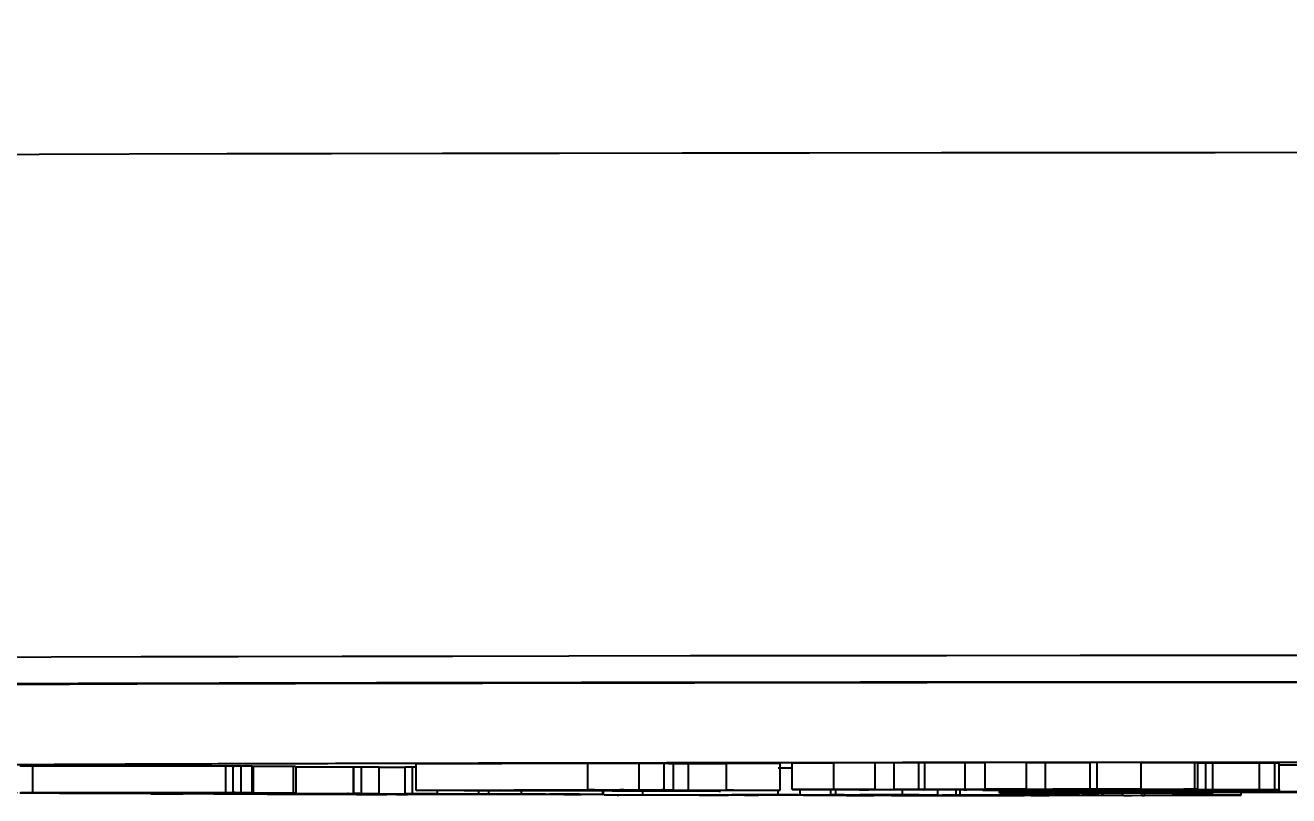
# Model space of a CAD drawing. Header units: millimetres. Extents: x 2371 to 4515, y 843 to 2359.
# Drawn here: x 3161.22 to 3208.97, y 1005.8 to 1034.91 of the extents above; entities that cross this region are included whole.
import ezdxf

# ---------------------------------------------------------------- set-up
doc = ezdxf.new("R2010")
doc.units = ezdxf.units.MM
doc.layers.add('AM_5', color=3, linetype='Continuous', lineweight=25)
doc.styles.add('SLDTEXTSTYLE1', font='txt.shx', dxfattribs={"width": 0.7, "bigfont": 'gbcbig.shx'})
doc.dimstyles.new('SLDDIMSTYLE12$0', dxfattribs={"dimtxt": 12, "dimasz": 10, "dimexe": 0, "dimexo": 0.0625, "dimgap": 0.875, "dimtad": 1, "dimdec": 1, "dimlfac": 1.8, "dimrnd": 1e-09, "dimzin": 12, "dimdsep": 46, "dimtxsty": 'SLDTEXTSTYLE1', "dimcen": 0.09, "dimdle": 8.16, "dimclrd": 3, "dimclre": 3, "dimadec": 0, "dimazin": 3, "dimtfac": 1, "dimtdec": 1, "dimtofl": 0, "dimtmove": 0, "dimatfit": 3, "dimfxl": 0, "dimfrac": 2, "dimtolj": 1, "dimlwd": 5, "dimlwe": 5, "dimarcsym": 0})

# ---------------------------------------------------------------- blocks, each defined once
blk = doc.blocks.new('*D59')
at = {"layer": 'AM_5', "color": 3, "lineweight": 5, "transparency": 16777216}
blk.add_line((3181.625, 1247.536), (3031.286, 1247.536), dxfattribs=at)
at = {"layer": 'AM_5', "color": 3, "linetype": 'Continuous', "lineweight": 5, "transparency": 16777216}
for p, q in [((3031.286, 1237.536), (3031.286, 1015.911)), ((3160.918, 1005.911), (3031.286, 1005.911))]:
    blk.add_line(p, q, dxfattribs=at)
at = {"layer": 'AM_5', "color": 3, "transparency": 16777216}
for points in [[(3029.619, 1237.536), (3032.953, 1237.536), (3031.286, 1247.536)], [(3029.619, 1015.911), (3032.953, 1015.911), (3031.286, 1005.911)]]:
    blk.add_solid(points, dxfattribs=at)
at = {"layer": 'Defpoints', "color": 0, "transparency": 16777216}
for p in [(3181.688, 1247.536), (3031.286, 1005.911), (3160.981, 1005.911)]:
    blk.add_point(p, dxfattribs=at)
at = {"layer": 'AM_5', "color": 0, "transparency": 16777216, "insert": (3024.411, 1079.824), "char_height": 12, "attachment_point": 5, "rotation": 90, "style": 'SLDTEXTSTYLE1'}
blk.add_mtext('\\A1;245', dxfattribs=at)

msp = doc.modelspace()

# ---------------------------------------------------------------- linework, layer by layer
at = {"color": 7, "linetype": 'Continuous', "lineweight": 25}
for p, q in [((3168.803, 1006.912), (3161.502, 1006.91)), ((3161.502, 1005.91), (3161.502, 1006.91)), ((3168.803, 1005.912), (3168.803, 1006.912)), ((3169.38, 1006.914), (3169.074, 1006.914)), ((3169.074, 1005.914), (3169.074, 1006.914)), ((3169.791, 1006.909), (3169.38, 1006.914)), ((3169.38, 1005.914), (3169.38, 1006.914)), ((3169.847, 1006.907), (3169.791, 1006.909)), ((3169.791, 1005.909), (3169.791, 1006.909)), ((3169.849, 1005.907), (3169.849, 1006.907)), ((3171.351, 1005.896), (3171.351, 1006.896)), ((3171.454, 1005.895), (3171.454, 1006.895)), ((3173.618, 1006.877), (3171.454, 1006.874)), ((3173.618, 1005.877), (3173.618, 1006.877)), ((3173.911, 1006.879), (3173.634, 1006.879)), ((3173.634, 1005.879), (3173.634, 1006.879)), ((3174.597, 1006.876), (3173.911, 1006.879)), ((3173.911, 1006.879), (3173.911, 1005.879)), ((3174.597, 1005.876), (3174.597, 1006.876)), ((3175.573, 1006.868), (3174.597, 1006.867)), ((3175.851, 1006.871), (3175.573, 1006.871)), ((3175.573, 1005.871), (3175.573, 1006.871)), ((3175.996, 1006.87), (3175.851, 1006.871)), ((3175.851, 1005.871), (3175.851, 1006.871)), ((3182.486, 1007.015), (3175.996, 1006.995)), ((3175.996, 1005.995), (3175.996, 1006.995)), ((3184.418, 1007.019), (3182.486, 1007.019)), ((3182.486, 1006.019), (3182.486, 1007.019)), ((3184.418, 1006.019), (3184.418, 1007.019)), ((3185.371, 1007.015), (3184.418, 1007.014)), ((3185.371, 1006.015), (3185.371, 1007.015)), ((3186.29, 1007.004), (3185.717, 1007.005)), ((3185.717, 1006.005), (3185.717, 1007.005)), ((3187.718, 1007.008), (3186.29, 1007.004)), ((3186.29, 1006.004), (3186.29, 1007.004)), ((3189.745, 1007.013), (3187.718, 1007.012)), ((3187.718, 1006.012), (3187.718, 1007.012)), ((3189.745, 1006.013), (3189.745, 1007.013)), ((3191.779, 1007.031), (3190.199, 1007.029)), ((3190.199, 1006.029), (3190.199, 1007.029)), ((3193.341, 1007.039), (3191.779, 1007.038)), ((3191.779, 1006.038), (3191.779, 1007.038)), ((3193.341, 1006.039), (3193.341, 1007.039)), ((3194.055, 1007.034), (3193.341, 1007.037)), ((3194.99, 1007.036), (3194.055, 1007.034)), ((3194.055, 1006.034), (3194.055, 1007.034)), ((3195.221, 1007.038), (3194.99, 1007.036)), ((3194.99, 1006.036), (3194.99, 1007.036)), ((3196.744, 1007.037), (3195.221, 1007.038)), ((3195.221, 1006.038), (3195.221, 1007.038)), ((3197.504, 1007.039), (3196.744, 1007.038)), ((3196.744, 1006.038), (3196.744, 1007.038)), ((3199.068, 1007.046), (3197.504, 1007.046)), ((3197.504, 1006.046), (3197.504, 1007.046)), ((3199.068, 1006.046), (3199.068, 1007.046)), ((3199.782, 1007.042), (3199.068, 1007.045)), ((3201.475, 1007.044), (3199.782, 1007.042)), ((3199.782, 1006.042), (3199.782, 1007.042)), ((3201.729, 1007.047), (3201.475, 1007.044)), ((3201.475, 1006.044), (3201.475, 1007.044)), ((3203.394, 1007.046), (3201.729, 1007.047)), ((3201.729, 1006.047), (3201.729, 1007.047)), ((3203.394, 1006.046), (3203.394, 1007.046)), ((3205.533, 1007.04), (3205.42, 1007.04)), ((3205.42, 1006.04), (3205.42, 1007.04)), ((3205.533, 1006.04), (3205.533, 1007.04)), ((3205.839, 1007.031), (3205.533, 1007.03)), ((3206.109, 1007.033), (3205.839, 1007.031)), ((3205.839, 1006.031), (3205.839, 1007.031)), ((3207.873, 1007.032), (3206.109, 1007.033)), ((3206.109, 1006.033), (3206.109, 1007.033)), ((3207.873, 1006.032), (3207.873, 1007.032)), ((3208.443, 1006.023), (3208.443, 1007.023)), ((3208.608, 1006.022), (3208.608, 1007.022)), ((3161.323, 1005.907), (3161.34, 1005.906)), ((3161.502, 1005.91), (3168.803, 1005.912)), ((3168.949, 1005.911), (3161.648, 1005.908)), ((3162.496, 1005.908), (3162.496, 1005.892)), ((3165.948, 1005.902), (3165.948, 1005.909)), ((3166.905, 1005.867), (3165.959, 1005.871)), ((3165.959, 1005.871), (3166.236, 1005.871)), ((3166.236, 1005.871), (3166.425, 1005.87)), ((3167.182, 1005.867), (3166.905, 1005.867)), ((3166.993, 1005.868), (3167.182, 1005.867)), ((3167.007, 1005.87), (3173.618, 1005.877)), ((3173.391, 1005.876), (3167.149, 1005.869)), ((3167.182, 1005.867), (3167.182, 1005.869)), ((3168.348, 1005.861), (3173.439, 1005.876)), ((3168.348, 1005.861), (3168.348, 1005.87)), ((3168.49, 1005.86), (3168.348, 1005.861)), ((3175.749, 1005.868), (3168.49, 1005.86)), ((3169.13, 1005.914), (3169.074, 1005.914)), ((3169.074, 1005.914), (3169.38, 1005.914)), ((3169.38, 1005.914), (3169.791, 1005.909)), ((3169.791, 1005.909), (3169.773, 1005.907)), ((3174.597, 1005.876), (3170.149, 1005.863)), ((3170.149, 1005.863), (3170.197, 1005.863)), ((3170.197, 1005.863), (3175.606, 1005.869)), ((3170.197, 1005.863), (3170.197, 1005.863)), ((3170.348, 1005.862), (3170.348, 1005.854)), ((3170.692, 1005.852), (3170.386, 1005.854)), ((3172.961, 1005.865), (3172.961, 1005.863)), ((3173.439, 1005.876), (3173.391, 1005.876)), ((3173.776, 1005.878), (3173.634, 1005.879)), ((3173.634, 1005.879), (3173.911, 1005.879)), ((3175.422, 1005.839), (3173.736, 1005.843)), ((3173.736, 1005.843), (3173.979, 1005.843)), ((3173.911, 1005.879), (3174.597, 1005.876)), ((3173.979, 1005.843), (3174.272, 1005.843)), ((3174.886, 1005.842), (3180.55, 1005.852)), ((3175.373, 1005.84), (3175.664, 1005.839)), ((3181.029, 1005.851), (3175.406, 1005.841)), ((3175.664, 1005.839), (3175.422, 1005.839)), ((3175.762, 1005.87), (3175.573, 1005.871)), ((3175.573, 1005.871), (3175.851, 1005.871)), ((3175.599, 1005.854), (3175.599, 1005.868)), ((3175.606, 1005.869), (3175.606, 1005.87)), ((3175.664, 1005.839), (3175.664, 1005.842)), ((3175.851, 1005.871), (3176.797, 1005.867)), ((3175.996, 1005.995), (3182.738, 1006.016)), ((3176.864, 1005.995), (3175.996, 1005.995)), ((3176.519, 1005.867), (3176.33, 1005.867)), ((3176.797, 1005.867), (3176.519, 1005.867)), ((3176.797, 1005.867), (3176.797, 1005.995)), ((3179.137, 1006.003), (3177.637, 1005.998)), ((3177.801, 1005.994), (3177.801, 1005.999)), ((3177.801, 1005.994), (3177.804, 1005.995)), ((3177.804, 1005.995), (3177.804, 1005.999)), ((3178.145, 1005.855), (3179.974, 1005.857)), ((3178.3, 1005.854), (3178.145, 1005.855)), ((3178.361, 1005.863), (3178.361, 1005.994)), ((3178.741, 1005.86), (3178.741, 1005.994)), ((3183.768, 1005.996), (3179.137, 1006.003)), ((3181.107, 1006.009), (3179.689, 1006.005)), ((3179.689, 1006.005), (3184.32, 1005.998)), ((3179.974, 1005.857), (3179.974, 1005.994)), ((3179.974, 1005.857), (3183.052, 1005.848)), ((3180.688, 1005.989), (3181.834, 1005.99)), ((3185.738, 1006.002), (3181.107, 1006.009)), ((3181.222, 1005.996), (3181.222, 1006)), ((3181.775, 1005.845), (3181.572, 1005.846)), ((3184.418, 1006.019), (3181.659, 1006.011)), ((3181.659, 1006.011), (3185.317, 1006.005)), ((3183.052, 1005.848), (3181.775, 1005.845)), ((3181.783, 1005.995), (3181.783, 1005.999)), ((3181.834, 1005.99), (3181.834, 1005.999)), ((3181.834, 1005.99), (3183.768, 1005.996)), ((3189.745, 1006.013), (3182.175, 1005.99)), ((3182.738, 1006.016), (3182.486, 1006.019)), ((3182.486, 1006.019), (3184.418, 1006.019)), ((3183.052, 1005.848), (3183.052, 1005.992)), ((3183.066, 1005.992), (3183.066, 1005.824)), ((3183.686, 1006.014), (3183.686, 1006.017)), ((3183.686, 1006.014), (3185.371, 1006.015)), ((3184.32, 1006.004), (3184.32, 1005.998)), ((3184.32, 1005.998), (3185.738, 1006.002)), ((3184.547, 1005.997), (3184.547, 1005.832)), ((3185.717, 1006.005), (3186.29, 1006.004)), ((3186.29, 1006.004), (3187.985, 1006.009)), ((3188.751, 1005.813), (3186.694, 1005.816)), ((3186.694, 1005.816), (3186.875, 1005.816)), ((3186.875, 1005.816), (3187.174, 1005.816)), ((3187.497, 1005.975), (3187.266, 1005.975)), ((3187.497, 1005.975), (3187.497, 1006.006)), ((3187.718, 1006.012), (3189.745, 1006.013)), ((3187.985, 1006.009), (3187.718, 1006.012)), ((3187.8, 1005.816), (3192.074, 1005.829)), ((3190.458, 1005.821), (3188.486, 1005.815)), ((3188.632, 1005.814), (3188.632, 1005.815)), ((3188.632, 1005.814), (3188.933, 1005.813)), ((3188.933, 1005.813), (3188.751, 1005.813)), ((3188.933, 1005.813), (3188.933, 1005.816)), ((3189.671, 1005.835), (3189.671, 1006.013)), ((3190.199, 1006.029), (3193.294, 1006.033)), ((3191.06, 1006.029), (3190.199, 1006.029)), ((3191.785, 1005.819), (3190.458, 1005.821)), ((3190.507, 1005.831), (3190.507, 1006.029)), ((3192.76, 1005.828), (3190.637, 1005.821)), ((3190.637, 1005.821), (3191.708, 1005.82)), ((3191.67, 1005.831), (3191.67, 1006.03)), ((3191.926, 1005.83), (3191.67, 1005.831)), ((3191.67, 1005.831), (3191.849, 1005.831)), ((3191.708, 1005.82), (3191.708, 1005.825)), ((3191.779, 1006.038), (3193.341, 1006.039)), ((3191.849, 1005.831), (3191.849, 1006.03)), ((3191.849, 1005.831), (3194.378, 1005.827)), ((3192.257, 1005.808), (3192.257, 1005.826)), ((3196.925, 1005.802), (3192.257, 1005.808)), ((3192.257, 1005.808), (3192.406, 1005.808)), ((3193.05, 1006.032), (3192.349, 1006.031)), ((3192.406, 1005.808), (3192.406, 1005.827)), ((3192.406, 1005.808), (3192.681, 1005.808)), ((3192.75, 1006.02), (3192.75, 1006.032)), ((3192.75, 1006.02), (3193.091, 1006.024)), ((3192.958, 1006.019), (3192.75, 1006.02)), ((3193.341, 1006.039), (3193.194, 1006.037)), ((3193.194, 1006.037), (3194.055, 1006.034)), ((3193.292, 1005.808), (3196.844, 1005.822)), ((3193.983, 1005.827), (3193.384, 1005.828)), ((3193.919, 1006.014), (3205.839, 1006.031)), ((3194.776, 1006.014), (3193.919, 1006.014)), ((3195.887, 1005.815), (3194.024, 1005.807)), ((3194.042, 1006.031), (3194.032, 1006.03)), ((3194.055, 1006.034), (3194.99, 1006.036)), ((3194.236, 1005.806), (3194.236, 1005.808)), ((3194.236, 1005.806), (3195.426, 1005.805)), ((3196.79, 1006.037), (3194.278, 1006.034)), ((3194.278, 1006.034), (3194.689, 1006.032)), ((3194.378, 1005.827), (3194.378, 1006.014)), ((3194.532, 1005.821), (3194.976, 1005.823)), ((3194.689, 1006.032), (3194.689, 1006.034)), ((3194.99, 1006.036), (3195.221, 1006.038)), ((3195.185, 1006.021), (3202.957, 1006.032)), ((3196.048, 1006.021), (3195.185, 1006.021)), ((3195.221, 1006.038), (3196.79, 1006.037)), ((3195.426, 1005.805), (3195.426, 1005.813)), ((3195.71, 1005.823), (3195.71, 1006.016)), ((3197.212, 1005.813), (3195.887, 1005.815)), ((3197.576, 1005.821), (3196.037, 1005.815)), ((3196.037, 1005.815), (3197.362, 1005.814)), ((3200.743, 1006.023), (3196.068, 1006.016)), ((3196.806, 1006.025), (3196.115, 1006.024)), ((3196.401, 1005.824), (3196.401, 1006.017)), ((3196.63, 1005.824), (3196.401, 1005.824)), ((3196.401, 1005.824), (3196.551, 1005.824)), ((3196.551, 1005.824), (3196.551, 1006.017)), ((3196.551, 1005.824), (3201.036, 1005.819)), ((3196.744, 1006.038), (3199.022, 1006.041)), ((3197.604, 1006.038), (3196.744, 1006.038)), ((3196.79, 1006.037), (3196.79, 1006.038)), ((3196.844, 1005.822), (3196.908, 1005.823)), ((3198.395, 1005.806), (3196.925, 1005.802)), ((3204.876, 1006.033), (3197.34, 1006.023)), ((3197.362, 1005.814), (3197.362, 1005.821)), ((3197.409, 1006.007), (3197.409, 1006.018)), ((3197.617, 1006.006), (3197.409, 1006.007)), ((3197.686, 1005.809), (3197.412, 1005.81)), ((3197.412, 1005.81), (3197.513, 1005.81)), ((3197.478, 1006.032), (3197.478, 1006.038)), ((3197.504, 1006.046), (3199.068, 1006.046)), ((3199.152, 1005.815), (3197.686, 1005.809)), ((3197.879, 1005.801), (3197.879, 1005.804)), ((3197.879, 1005.801), (3197.996, 1005.802)), ((3199.805, 1005.8), (3197.879, 1005.801)), ((3197.996, 1005.802), (3197.996, 1005.805)), ((3197.996, 1005.802), (3198.381, 1005.802)), ((3198.045, 1006.019), (3198.045, 1005.956)), ((3198.045, 1005.953), (3198.045, 1005.956)), ((3198.045, 1005.956), (3207.934, 1005.956)), ((3199.085, 1005.953), (3198.045, 1005.953)), ((3198.045, 1005.894), (3198.045, 1005.953)), ((3198.045, 1005.892), (3198.045, 1005.894)), ((3198.045, 1005.894), (3199.085, 1005.894)), ((3206.123, 1005.892), (3198.045, 1005.892)), ((3199.466, 1005.82), (3198.185, 1005.822)), ((3198.216, 1005.806), (3198.216, 1005.811)), ((3198.216, 1005.806), (3198.395, 1005.806)), ((3198.381, 1005.802), (3198.381, 1005.805)), ((3198.395, 1005.806), (3198.395, 1005.812)), ((3198.462, 1006.028), (3198.462, 1006.043)), ((3198.688, 1006.028), (3198.462, 1006.028)), ((3198.724, 1006.019), (3198.724, 1006.02)), ((3198.724, 1006.019), (3200.376, 1006.018)), ((3198.728, 1005.815), (3198.728, 1005.821)), ((3198.728, 1005.815), (3198.878, 1005.815)), ((3198.878, 1005.815), (3198.878, 1005.821)), ((3198.878, 1005.815), (3199.152, 1005.815)), ((3199.068, 1006.046), (3198.886, 1006.045)), ((3198.886, 1006.045), (3199.782, 1006.042)), ((3198.99, 1006.036), (3198.894, 1006.04)), ((3198.971, 1005.802), (3201.752, 1005.817)), ((3198.971, 1005.802), (3198.971, 1005.814)), ((3199.085, 1005.894), (3199.085, 1005.953)), ((3199.152, 1005.815), (3199.152, 1005.821)), ((3201.885, 1005.816), (3199.26, 1005.802)), ((3199.537, 1005.801), (3199.537, 1005.803)), ((3199.537, 1005.801), (3199.922, 1005.8)), ((3199.782, 1006.042), (3201.475, 1006.044)), ((3199.922, 1005.8), (3199.805, 1005.8)), ((3200.376, 1006.018), (3199.867, 1006.017)), ((3199.922, 1005.8), (3199.922, 1005.805)), ((3203.394, 1006.046), (3200.062, 1006.042)), ((3200.376, 1006.018), (3200.376, 1006.022)), ((3200.693, 1005.815), (3200.414, 1005.815)), ((3200.504, 1006.013), (3200.504, 1006.022)), ((3200.653, 1006.013), (3200.504, 1006.013)), ((3200.646, 1005.897), (3200.646, 1005.95)), ((3201.036, 1005.819), (3200.693, 1005.815)), ((3202.685, 1006.016), (3200.743, 1006.023)), ((3201.036, 1005.819), (3201.036, 1005.892)), ((3201.186, 1005.818), (3201.186, 1005.892)), ((3201.186, 1005.818), (3201.304, 1005.819)), ((3201.475, 1005.818), (3201.186, 1005.818)), ((3201.304, 1005.892), (3201.304, 1005.819)), ((3201.304, 1005.819), (3202.7, 1005.818)), ((3201.475, 1006.044), (3201.729, 1006.047)), ((3207.873, 1006.032), (3201.562, 1006.024)), ((3201.562, 1006.024), (3203.543, 1006.017)), ((3201.729, 1006.047), (3203.394, 1006.046)), ((3201.752, 1005.817), (3201.797, 1005.817)), ((3202.454, 1006.034), (3201.804, 1006.032)), ((3201.982, 1005.816), (3201.885, 1005.816)), ((3202.743, 1005.797), (3201.982, 1005.816)), ((3202.7, 1005.818), (3202.7, 1005.892)), ((3202.7, 1005.818), (3203.425, 1005.801)), ((3203.032, 1005.797), (3202.743, 1005.797)), ((3202.957, 1006.032), (3203.211, 1006.034)), ((3206.087, 1005.813), (3203.032, 1005.797)), ((3203.211, 1006.034), (3204.876, 1006.033)), ((3203.412, 1006.024), (3203.412, 1006.026)), ((3203.502, 1006.024), (3203.412, 1006.024)), ((3203.425, 1005.801), (3203.425, 1005.892)), ((3203.425, 1005.801), (3203.521, 1005.801)), ((3203.521, 1005.801), (3203.521, 1005.892)), ((3203.521, 1005.801), (3205.798, 1005.813)), ((3203.523, 1005.926), (3203.523, 1005.95)), ((3207.33, 1005.926), (3203.523, 1005.926)), ((3207.484, 1005.923), (3203.523, 1005.923)), ((3203.523, 1005.923), (3203.523, 1005.897)), ((3203.543, 1006.017), (3203.543, 1006.027)), ((3203.888, 1006.015), (3203.888, 1006.027)), ((3205.083, 1005.953), (3206.984, 1005.953)), ((3205.083, 1005.894), (3205.083, 1005.923)), ((3205.083, 1005.894), (3206.123, 1005.894)), ((3205.135, 1005.815), (3205.135, 1005.892)), ((3205.52, 1005.814), (3205.135, 1005.815)), ((3205.135, 1005.815), (3205.253, 1005.815)), ((3205.253, 1005.815), (3205.253, 1005.892)), ((3205.253, 1005.815), (3207.179, 1005.814)), ((3205.42, 1006.04), (3205.533, 1006.04)), ((3205.798, 1005.813), (3205.843, 1005.814)), ((3205.839, 1006.031), (3206.109, 1006.033)), ((3206.109, 1006.033), (3207.873, 1006.032)), ((3206.123, 1005.894), (3206.123, 1005.923)), ((3206.123, 1005.894), (3206.123, 1005.892)), ((3207.062, 1005.813), (3206.676, 1005.813)), ((3207.179, 1005.814), (3207.062, 1005.813)), ((3207.179, 1005.814), (3207.179, 1005.923)), ((3213.052, 1005.892), (3207.484, 1005.923)), ((3207.934, 1005.956), (3207.934, 1006.022))]:
    msp.add_line(p, q, dxfattribs=at)
at = {"color": 7, "linetype": 'Continuous', "lineweight": 25, "flags": 128}
for points in [[(3211.525, 1030.097), (3206.199, 1030.094), (3200.965, 1030.091), (3195.846, 1030.087), (3190.866, 1030.082), (3186.049, 1030.077), (3181.416, 1030.071), (3176.989, 1030.064), (3172.789, 1030.056), (3168.835, 1030.048), (3165.146, 1030.04), (3161.738, 1030.031), (3158.628, 1030.021), (3155.83, 1030.011), (3153.356, 1030.001), (3151.219, 1029.99), (3149.428, 1029.979)], [(3211.525, 1011.097), (3206.266, 1011.094), (3201.095, 1011.091), (3196.036, 1011.087), (3191.113, 1011.082), (3186.346, 1011.077), (3181.758, 1011.071), (3177.369, 1011.064), (3173.2, 1011.057), (3169.269, 1011.049), (3165.594, 1011.041), (3162.191, 1011.032), (3159.077, 1011.023), (3156.264, 1011.013), (3153.767, 1011.003), (3151.595, 1010.992), (3149.76, 1010.981), (3148.269, 1010.97), (3147.128, 1010.959)], [(3209.576, 1010.077), (3204.705, 1010.074), (3199.94, 1010.071), (3195.303, 1010.067), (3190.819, 1010.062), (3186.509, 1010.056), (3182.395, 1010.05), (3178.497, 1010.043), (3174.835, 1010.036), (3171.428, 1010.028), (3168.291, 1010.019), (3165.441, 1010.01), (3162.892, 1010.001), (3160.657, 1009.991), (3158.746, 1009.981), (3157.169, 1009.971), (3155.935, 1009.961), (3155.049, 1009.95), (3154.516, 1009.939), (3154.337, 1009.928), (3154.337, 1009.928)]]:
    msp.add_lwpolyline(points, dxfattribs=at)
at = {"color": 7, "linetype": 'Continuous', "lineweight": 25}
for points, knots in [([(3211.704, 1010.095), (3209.208, 1010.093), (3204.171, 1010.091), (3196.794, 1010.086), (3189.551, 1010.079), (3182.573, 1010.07), (3175.969, 1010.06), (3169.876, 1010.048), (3164.383, 1010.035), (3159.572, 1010.021), (3155.509, 1010.006), (3152.24, 1009.99), (3149.701, 1009.975), (3148.638, 1009.964), (3148.112, 1009.959)], [0, 0, 0, 0, 0.079959, 0.161371, 0.244142, 0.328893, 0.414217, 0.5, 0.585778, 0.671102, 0.755858, 0.838624, 0.920039, 1, 1, 1, 1]), ([(3157.392, 1006.931), (3157.44, 1006.935), (3157.546, 1006.943), (3158.416, 1006.955), (3159.897, 1006.969), (3162.072, 1006.983), (3164.903, 1006.996), (3168.417, 1007.009), (3172.571, 1007.021), (3177.314, 1007.032), (3182.576, 1007.042), (3188.267, 1007.051), (3194.29, 1007.059), (3200.513, 1007.065), (3206.879, 1007.069), (3213.231, 1007.073), (3219.57, 1007.074), (3225.837, 1007.075), (3232.105, 1007.074), (3238.443, 1007.073), (3244.796, 1007.069), (3251.162, 1007.065), (3257.385, 1007.059), (3263.408, 1007.051), (3269.099, 1007.042), (3274.361, 1007.032), (3279.104, 1007.021), (3283.258, 1007.009), (3286.772, 1006.996), (3289.603, 1006.983), (3291.778, 1006.969), (3293.259, 1006.955), (3294.131, 1006.943), (3294.237, 1006.935), (3294.285, 1006.931)], [0, 0, 0, 0, 0.023828, 0.053273, 0.084485, 0.115699, 0.147957, 0.180726, 0.213842, 0.247136, 0.28043, 0.313546, 0.346314, 0.378573, 0.409785, 0.440999, 0.470442, 0.499888, 0.529332, 0.558778, 0.58999, 0.621203, 0.653462, 0.68623, 0.719347, 0.752641, 0.785934, 0.819051, 0.851819, 0.884078, 0.915289, 0.946503, 0.975948, 1, 1, 1, 1]), ([(3161.502, 1006.91), (3161.433, 1006.91), (3161.333, 1006.91), (3161.203, 1006.91), (3161.12, 1006.91), (3161.05, 1006.91), (3161.027, 1006.91), (3161.012, 1006.91)], [0, 0, 0, 0, 0.282258, 0.415886, 0.550305, 0.716557, 1, 1, 1, 1]), ([(3169.131, 1006.913), (3169.133, 1006.913), (3169.137, 1006.913), (3169.091, 1006.913), (3169, 1006.913), (3168.896, 1006.912), (3168.823, 1006.912), (3168.803, 1006.912)], [0, 0, 0, 0, 0.132695, 0.344902, 0.557282, 0.875523, 1, 1, 1, 1]), ([(3171.351, 1006.896), (3171.221, 1006.897), (3170.977, 1006.898), (3170.375, 1006.899), (3169.976, 1006.899), (3169.849, 1006.899)], [0, 0, 0, 0, 0.440415, 0.822801, 1, 1, 1, 1]), ([(3171.434, 1006.895), (3171.428, 1006.895), (3171.422, 1006.896), (3171.361, 1006.896), (3171.351, 1006.896)], [0, 0, 0, 0, 0.8307195, 1, 1, 1, 1]), ([(3185.717, 1007.005), (3185.682, 1007.006), (3185.621, 1007.007), (3185.495, 1007.009), (3185.41, 1007.01), (3185.371, 1007.01)], [0, 0, 0, 0, 0.408182, 0.725272, 1, 1, 1, 1]), ([(3190.199, 1006.834), (3190.184, 1006.834), (3190.088, 1006.834), (3189.862, 1006.835), (3189.671, 1006.835)], [0, 0, 0, 0, 0.156668, 1, 1, 1, 1]), ([(3205.42, 1007.04), (3204.751, 1007.04), (3204.073, 1007.039), (3203.403, 1007.04), (3203.394, 1007.04)], [0, 0, 0, 0, 0.986687, 1, 1, 1, 1]), ([(3208.443, 1007.023), (3208.332, 1007.024), (3208.173, 1007.024), (3207.942, 1007.024), (3207.873, 1007.024)], [0, 0, 0, 0, 0.700719, 1, 1, 1, 1]), ([(3208.606, 1007.022), (3208.594, 1007.022), (3208.567, 1007.023), (3208.487, 1007.023), (3208.443, 1007.023)], [0, 0, 0, 0, 0.457866, 1, 1, 1, 1]), ([(3209.904, 1006.955), (3209.797, 1006.955), (3209.377, 1006.956), (3208.936, 1006.956), (3208.608, 1006.956)], [0, 0, 0, 0, 0.254888, 1, 1, 1, 1]), ([(3161.012, 1005.91), (3161.031, 1005.91), (3161.057, 1005.91), (3161.151, 1005.91), (3161.247, 1005.91), (3161.367, 1005.91), (3161.455, 1005.91), (3161.502, 1005.91)], [0, 0, 0, 0, 0.35696, 0.506296, 0.628832, 0.807113, 1, 1, 1, 1]), ([(3166.223, 1005.9), (3165.556, 1005.9), (3164.493, 1005.9), (3163.1, 1005.9), (3162.166, 1005.902), (3161.454, 1005.903), (3161.155, 1005.905), (3161.053, 1005.906), (3161.034, 1005.906)], [0, 0, 0, 0, 0.298114, 0.474394, 0.620068, 0.765882, 0.956507, 1, 1, 1, 1]), ([(3161.648, 1005.908), (3161.597, 1005.908), (3161.51, 1005.908), (3161.408, 1005.908), (3161.345, 1005.907), (3161.336, 1005.907), (3161.332, 1005.907)], [0, 0, 0, 0, 0.290202, 0.50382, 0.763034, 1, 1, 1, 1]), ([(3161.34, 1005.906), (3161.434, 1005.906), (3161.614, 1005.904), (3162.291, 1005.903), (3163.306, 1005.902), (3164.574, 1005.902), (3165.509, 1005.902), (3165.948, 1005.902)], [0, 0, 0, 0, 0.1795953, 0.3437589, 0.4958271, 0.7636966, 1, 1, 1, 1]), ([(3162.526, 1005.892), (3162.518, 1005.892), (3162.477, 1005.893), (3162.77, 1005.894), (3163.454, 1005.896), (3164.672, 1005.898), (3165.67, 1005.899), (3166.161, 1005.899)], [0, 0, 0, 0, 0.036608, 0.183936, 0.408772, 0.708665, 1, 1, 1, 1]), ([(3167.824, 1005.887), (3167.169, 1005.887), (3166.055, 1005.886), (3164.555, 1005.887), (3163.567, 1005.888), (3162.892, 1005.889), (3162.69, 1005.89), (3162.586, 1005.891)], [0, 0, 0, 0, 0.333285, 0.566687, 0.735011, 0.863042, 1, 1, 1, 1]), ([(3162.887, 1005.891), (3162.856, 1005.891), (3162.796, 1005.892), (3162.988, 1005.893), (3163.447, 1005.894), (3164.592, 1005.896), (3165.695, 1005.897), (3166.445, 1005.897)], [0, 0, 0, 0, 0.098439, 0.192959, 0.327087, 0.54288, 1, 1, 1, 1]), ([(3167.541, 1005.889), (3166.895, 1005.889), (3165.904, 1005.889), (3164.617, 1005.888), (3163.836, 1005.889), (3163.303, 1005.889), (3163.008, 1005.89), (3162.918, 1005.891), (3162.887, 1005.891)], [0, 0, 0, 0, 0.386905, 0.593845, 0.741486, 0.842547, 0.944349, 1, 1, 1, 1]), ([(3165.948, 1005.902), (3166.607, 1005.903), (3167.562, 1005.903), (3168.648, 1005.904), (3169.231, 1005.906), (3169.396, 1005.907), (3169.478, 1005.907)], [0, 0, 0, 0, 0.452303, 0.653993, 0.826668, 1, 1, 1, 1]), ([(3166.161, 1005.899), (3166.818, 1005.9), (3167.937, 1005.9), (3169.417, 1005.9), (3170.388, 1005.899), (3171.043, 1005.898), (3171.245, 1005.897), (3171.351, 1005.896)], [0, 0, 0, 0, 0.335879, 0.572344, 0.731569, 0.859032, 1, 1, 1, 1]), ([(3169.764, 1005.906), (3169.648, 1005.905), (3169.415, 1005.904), (3168.582, 1005.902), (3167.471, 1005.901), (3166.62, 1005.901), (3166.223, 1005.9)], [0, 0, 0, 0, 0.221306, 0.442951, 0.740483, 1, 1, 1, 1]), ([(3166.425, 1005.87), (3166.467, 1005.87), (3166.526, 1005.87), (3166.652, 1005.87), (3166.766, 1005.869), (3166.889, 1005.869), (3166.967, 1005.87), (3167.007, 1005.87)], [0, 0, 0, 0, 0.3460999, 0.4934666, 0.642693, 0.8205684, 1, 1, 1, 1]), ([(3166.445, 1005.897), (3167.093, 1005.898), (3168.088, 1005.898), (3169.378, 1005.898), (3170.142, 1005.898), (3170.65, 1005.897), (3170.9, 1005.897), (3170.978, 1005.896), (3171, 1005.896)], [0, 0, 0, 0, 0.397346, 0.609831, 0.759517, 0.858592, 0.95839, 1, 1, 1, 1]), ([(3167.149, 1005.869), (3167.103, 1005.869), (3167.024, 1005.869), (3166.947, 1005.869), (3166.915, 1005.868), (3166.927, 1005.868), (3166.971, 1005.868), (3166.993, 1005.868)], [0, 0, 0, 0, 0.227355, 0.388209, 0.549679, 0.776891, 1, 1, 1, 1]), ([(3171, 1005.896), (3171.036, 1005.896), (3171.104, 1005.895), (3171.001, 1005.894), (3170.703, 1005.893), (3169.736, 1005.891), (3168.582, 1005.89), (3167.669, 1005.89), (3167.541, 1005.889)], [0, 0, 0, 0, 0.099013, 0.188639, 0.277978, 0.435263, 0.920804, 1, 1, 1, 1]), ([(3171.351, 1005.896), (3171.407, 1005.896), (3171.519, 1005.894), (3171.24, 1005.892), (3170.479, 1005.89), (3169.301, 1005.889), (3168.281, 1005.888), (3167.824, 1005.887)], [0, 0, 0, 0, 0.14267, 0.2869, 0.459199, 0.757548, 1, 1, 1, 1]), ([(3168.803, 1005.912), (3168.875, 1005.912), (3168.979, 1005.912), (3169.085, 1005.913), (3169.137, 1005.913), (3169.15, 1005.913), (3169.137, 1005.913), (3169.13, 1005.914)], [0, 0, 0, 0, 0.30393, 0.439412, 0.57524, 0.766538, 1, 1, 1, 1]), ([(3169.485, 1005.909), (3169.466, 1005.909), (3169.429, 1005.91), (3169.334, 1005.91), (3169.215, 1005.911), (3169.12, 1005.911), (3169.029, 1005.911), (3168.973, 1005.911), (3168.949, 1005.911)], [0, 0, 0, 0, 0.292195, 0.587448, 0.712259, 0.818051, 0.924072, 1, 1, 1, 1]), ([(3169.503, 1005.908), (3169.513, 1005.908), (3169.532, 1005.909), (3169.5, 1005.909), (3169.485, 1005.909)], [0, 0, 0, 0, 0.508302, 1, 1, 1, 1]), ([(3170.38, 1005.854), (3170.374, 1005.855), (3170.35, 1005.856), (3170.756, 1005.858), (3171.629, 1005.86), (3172.508, 1005.862), (3172.961, 1005.863)], [0, 0, 0, 0, 0.075612, 0.323708, 0.651392, 1, 1, 1, 1]), ([(3176.136, 1005.852), (3175.553, 1005.851), (3174.561, 1005.85), (3173.077, 1005.849), (3172.006, 1005.85), (3171.197, 1005.851), (3170.863, 1005.851), (3170.692, 1005.852)], [0, 0, 0, 0, 0.333528, 0.567546, 0.735799, 0.864912, 1, 1, 1, 1]), ([(3170.954, 1005.852), (3170.878, 1005.853), (3170.731, 1005.853), (3170.755, 1005.855), (3171.026, 1005.856), (3171.898, 1005.858), (3172.854, 1005.86), (3173.499, 1005.861)], [0, 0, 0, 0, 0.098651, 0.191047, 0.328598, 0.547094, 1, 1, 1, 1]), ([(3175.599, 1005.854), (3175.029, 1005.853), (3174.155, 1005.852), (3172.948, 1005.851), (3172.152, 1005.851), (3171.555, 1005.851), (3171.169, 1005.852), (3171.01, 1005.852), (3170.954, 1005.852)], [0, 0, 0, 0, 0.386956, 0.593793, 0.740338, 0.842099, 0.944778, 1, 1, 1, 1]), ([(3172.961, 1005.863), (3173.547, 1005.863), (3174.547, 1005.864), (3176.017, 1005.865), (3177.063, 1005.865), (3177.852, 1005.864), (3178.186, 1005.863), (3178.361, 1005.863)], [0, 0, 0, 0, 0.336368, 0.574645, 0.731944, 0.859761, 1, 1, 1, 1]), ([(3173.499, 1005.861), (3174.072, 1005.861), (3174.948, 1005.863), (3176.178, 1005.863), (3176.967, 1005.864), (3177.547, 1005.863), (3177.881, 1005.863), (3178.017, 1005.862), (3178.055, 1005.862)], [0, 0, 0, 0, 0.397528, 0.607391, 0.759995, 0.859904, 0.960457, 1, 1, 1, 1]), ([(3173.618, 1005.877), (3173.668, 1005.877), (3173.749, 1005.877), (3173.832, 1005.877), (3173.865, 1005.877), (3173.856, 1005.878), (3173.809, 1005.878), (3173.776, 1005.878)], [0, 0, 0, 0, 0.2393069, 0.3883408, 0.5382316, 0.6776492, 1, 1, 1, 1]), ([(3174.272, 1005.843), (3174.329, 1005.843), (3174.411, 1005.842), (3174.562, 1005.842), (3174.686, 1005.842), (3174.797, 1005.842), (3174.861, 1005.842), (3174.886, 1005.842)], [0, 0, 0, 0, 0.362826, 0.512382, 0.662913, 0.871019, 1, 1, 1, 1]), ([(3175.406, 1005.841), (3175.36, 1005.841), (3175.286, 1005.841), (3175.244, 1005.841), (3175.247, 1005.84), (3175.248, 1005.84)], [0, 0, 0, 0, 0.535075, 0.860931, 1, 1, 1, 1]), ([(3175.25, 1005.84), (3175.265, 1005.84), (3175.291, 1005.84), (3175.349, 1005.84), (3175.373, 1005.84)], [0, 0, 0, 0, 0.575503, 1, 1, 1, 1]), ([(3178.055, 1005.862), (3178.135, 1005.862), (3178.289, 1005.861), (3178.324, 1005.86), (3178.178, 1005.859), (3177.464, 1005.857), (3176.496, 1005.855), (3175.696, 1005.854), (3175.599, 1005.854)], [0, 0, 0, 0, 0.099186, 0.189605, 0.279846, 0.434014, 0.930829, 1, 1, 1, 1]), ([(3175.606, 1005.869), (3175.656, 1005.869), (3175.737, 1005.869), (3175.82, 1005.869), (3175.853, 1005.869), (3175.844, 1005.869), (3175.796, 1005.87), (3175.762, 1005.87)], [0, 0, 0, 0, 0.239079, 0.388006, 0.537788, 0.677074, 1, 1, 1, 1]), ([(3176.33, 1005.867), (3176.296, 1005.868), (3176.238, 1005.868), (3176.109, 1005.868), (3175.989, 1005.868), (3175.866, 1005.868), (3175.79, 1005.868), (3175.749, 1005.868)], [0, 0, 0, 0, 0.282446, 0.488833, 0.649378, 0.810868, 1, 1, 1, 1]), ([(3178.704, 1005.859), (3178.602, 1005.858), (3178.328, 1005.856), (3177.399, 1005.854), (3176.529, 1005.853), (3176.136, 1005.852)], [0, 0, 0, 0, 0.242788, 0.658331, 1, 1, 1, 1]), ([(3177.637, 1005.998), (3177.546, 1005.998), (3177.363, 1005.998), (3177.089, 1005.996), (3176.946, 1005.996), (3176.864, 1005.995)], [0, 0, 0, 0, 0.297154, 0.594531, 1, 1, 1, 1]), ([(3181.05, 1005.994), (3180.754, 1005.994), (3180.162, 1005.994), (3179.069, 1005.994), (3178.282, 1005.994), (3177.801, 1005.994)], [0, 0, 0, 0, 0.280043, 0.559301, 1, 1, 1, 1]), ([(3177.804, 1005.995), (3178.114, 1005.995), (3178.734, 1005.996), (3179.591, 1005.996), (3180.273, 1005.997), (3180.79, 1005.997), (3181.073, 1005.996), (3181.205, 1005.996), (3181.222, 1005.996)], [0, 0, 0, 0, 0.2778733, 0.555831, 0.7571621, 0.8707407, 0.982618, 1, 1, 1, 1]), ([(3180.663, 1005.854), (3180.524, 1005.854), (3180.317, 1005.854), (3179.961, 1005.855), (3179.468, 1005.855), (3178.92, 1005.855), (3178.471, 1005.854), (3178.3, 1005.854)], [0, 0, 0, 0, 0.240793, 0.359777, 0.461711, 0.794413, 1, 1, 1, 1]), ([(3178.361, 1005.863), (3178.507, 1005.862), (3178.728, 1005.861), (3178.706, 1005.86), (3178.698, 1005.86)], [0, 0, 0, 0, 0.659487, 1, 1, 1, 1]), ([(3180.55, 1005.852), (3180.588, 1005.852), (3180.69, 1005.852), (3180.8, 1005.853), (3180.865, 1005.853), (3180.88, 1005.853), (3180.883, 1005.853), (3180.865, 1005.853), (3180.789, 1005.853), (3180.713, 1005.853), (3180.663, 1005.854)], [0, 0, 0, 0, 0.166709, 0.438609, 0.487323, 0.517206, 0.541802, 0.578816, 0.723084, 1, 1, 1, 1]), ([(3187.266, 1005.975), (3187.01, 1005.976), (3186.39, 1005.979), (3184.131, 1005.984), (3182.011, 1005.987), (3180.688, 1005.989)], [0, 0, 0, 0, 0.209452, 0.506883, 1, 1, 1, 1]), ([(3181.861, 1005.85), (3181.833, 1005.85), (3181.746, 1005.851), (3181.629, 1005.851), (3181.527, 1005.851), (3181.472, 1005.851), (3181.442, 1005.851), (3181.367, 1005.851), (3181.227, 1005.851), (3181.104, 1005.851), (3181.029, 1005.851)], [0, 0, 0, 0, 0.124093, 0.372351, 0.496838, 0.517541, 0.538485, 0.574939, 0.740211, 1, 1, 1, 1]), ([(3181.859, 1005.993), (3181.841, 1005.993), (3181.806, 1005.993), (3181.681, 1005.993), (3181.501, 1005.993), (3181.275, 1005.993), (3181.125, 1005.994), (3181.05, 1005.994)], [0, 0, 0, 0, 0.087606, 0.17564, 0.445063, 0.721294, 1, 1, 1, 1]), ([(3181.222, 1005.996), (3181.372, 1005.996), (3181.626, 1005.995), (3181.787, 1005.995), (3181.859, 1005.994), (3181.896, 1005.994), (3181.87, 1005.994), (3181.859, 1005.993)], [0, 0, 0, 0, 0.4076992, 0.6900828, 0.8437541, 0.9341612, 1, 1, 1, 1]), ([(3181.572, 1005.846), (3181.756, 1005.846), (3182.015, 1005.847), (3182.184, 1005.848), (3182.234, 1005.848)], [0, 0, 0, 0, 0.710757, 1, 1, 1, 1]), ([(3182.241, 1005.849), (3182.244, 1005.849), (3182.258, 1005.849), (3182.137, 1005.85), (3181.97, 1005.85), (3181.861, 1005.85)], [0, 0, 0, 0, 0.096311, 0.412079, 1, 1, 1, 1]), ([(3182.175, 1005.99), (3182.726, 1005.989), (3183.745, 1005.987), (3185.113, 1005.985), (3186.533, 1005.981), (3187.222, 1005.978), (3187.458, 1005.975), (3187.497, 1005.975)], [0, 0, 0, 0, 0.221372, 0.409276, 0.596404, 0.933221, 1, 1, 1, 1]), ([(3183.112, 1005.824), (3183.107, 1005.825), (3183.089, 1005.826), (3183.593, 1005.829), (3184.224, 1005.831), (3184.547, 1005.832)], [0, 0, 0, 0, 0.156561, 0.568308, 1, 1, 1, 1]), ([(3183.865, 1005.82), (3183.67, 1005.821), (3183.285, 1005.822), (3183.163, 1005.823), (3183.104, 1005.823)], [0, 0, 0, 0, 0.508513, 1, 1, 1, 1]), ([(3184.063, 1005.821), (3183.945, 1005.821), (3183.714, 1005.822), (3183.564, 1005.823), (3183.613, 1005.824), (3184.127, 1005.827), (3184.835, 1005.829), (3185.306, 1005.83)], [0, 0, 0, 0, 0.099003, 0.19276, 0.335178, 0.557829, 1, 1, 1, 1]), ([(3185.317, 1006.005), (3185.124, 1006.007), (3184.819, 1006.009), (3184.298, 1006.012), (3183.891, 1006.013), (3183.686, 1006.014)], [0, 0, 0, 0, 0.46227, 0.729265, 1, 1, 1, 1]), ([(3189.024, 1005.824), (3188.569, 1005.823), (3187.8, 1005.821), (3186.472, 1005.819), (3185.418, 1005.819), (3184.533, 1005.819), (3184.091, 1005.82), (3183.865, 1005.82)], [0, 0, 0, 0, 0.335274, 0.565807, 0.736276, 0.864906, 1, 1, 1, 1]), ([(3188.265, 1005.825), (3187.826, 1005.824), (3187.154, 1005.822), (3186.139, 1005.821), (3185.399, 1005.82), (3184.814, 1005.82), (3184.377, 1005.82), (3184.16, 1005.821), (3184.063, 1005.821)], [0, 0, 0, 0, 0.388784, 0.594507, 0.742724, 0.84452, 0.93111, 1, 1, 1, 1]), ([(3184.547, 1005.832), (3185.005, 1005.833), (3185.782, 1005.835), (3187.1, 1005.836), (3188.127, 1005.836), (3188.99, 1005.836), (3189.437, 1005.836), (3189.671, 1005.835)], [0, 0, 0, 0, 0.337884, 0.573603, 0.730566, 0.85906, 1, 1, 1, 1]), ([(3185.371, 1006.015), (3185.315, 1006.014), (3185.225, 1006.013), (3185.277, 1006.012), (3185.327, 1006.011), (3185.353, 1006.01)], [0, 0, 0, 0, 0.451045, 0.724772, 1, 1, 1, 1]), ([(3185.306, 1005.83), (3185.749, 1005.831), (3186.419, 1005.833), (3187.47, 1005.835), (3188.198, 1005.835), (3188.794, 1005.835), (3189.191, 1005.835), (3189.381, 1005.835), (3189.44, 1005.835)], [0, 0, 0, 0, 0.39949, 0.604579, 0.758371, 0.856867, 0.955984, 1, 1, 1, 1]), ([(3185.353, 1006.01), (3185.411, 1006.01), (3185.515, 1006.008), (3185.638, 1006.007), (3185.691, 1006.005), (3185.717, 1006.005)], [0, 0, 0, 0, 0.39149, 0.695584, 1, 1, 1, 1]), ([(3187.174, 1005.816), (3187.245, 1005.816), (3187.345, 1005.815), (3187.494, 1005.815), (3187.602, 1005.815), (3187.712, 1005.816), (3187.769, 1005.816), (3187.8, 1005.816)], [0, 0, 0, 0, 0.3451215, 0.47825, 0.6125433, 0.7923859, 1, 1, 1, 1]), ([(3189.44, 1005.835), (3189.562, 1005.834), (3189.793, 1005.834), (3189.969, 1005.833), (3189.995, 1005.832), (3189.647, 1005.829), (3188.959, 1005.827), (3188.358, 1005.825), (3188.265, 1005.825)], [0, 0, 0, 0, 0.099608, 0.189208, 0.278687, 0.431625, 0.91232, 1, 1, 1, 1]), ([(3188.486, 1005.815), (3188.457, 1005.815), (3188.409, 1005.815), (3188.392, 1005.814), (3188.431, 1005.814), (3188.512, 1005.814), (3188.596, 1005.814), (3188.632, 1005.814)], [0, 0, 0, 0, 0.2392653, 0.3980718, 0.5583573, 0.8110269, 1, 1, 1, 1]), ([(3190.45, 1005.83), (3190.291, 1005.829), (3189.997, 1005.827), (3189.33, 1005.825), (3189.024, 1005.824)], [0, 0, 0, 0, 0.5415287, 1, 1, 1, 1]), ([(3189.671, 1005.835), (3189.87, 1005.835), (3190.271, 1005.834), (3190.523, 1005.832), (3190.483, 1005.831), (3190.467, 1005.831)], [0, 0, 0, 0, 0.3813, 0.766294, 1, 1, 1, 1]), ([(3192.349, 1006.031), (3192.211, 1006.031), (3191.933, 1006.03), (3191.494, 1006.03), (3191.218, 1006.029), (3191.06, 1006.029)], [0, 0, 0, 0, 0.297582, 0.595326, 1, 1, 1, 1]), ([(3191.708, 1005.82), (3191.968, 1005.82), (3192.409, 1005.819), (3193.076, 1005.819), (3193.624, 1005.819), (3194.12, 1005.82), (3194.385, 1005.821), (3194.532, 1005.821)], [0, 0, 0, 0, 0.2693348, 0.4566469, 0.5997024, 0.7783509, 1, 1, 1, 1]), ([(3193.294, 1006.033), (3193.113, 1006.034), (3192.777, 1006.035), (3192.27, 1006.037), (3191.943, 1006.038), (3191.779, 1006.038)], [0, 0, 0, 0, 0.369183, 0.684555, 1, 1, 1, 1]), ([(3195.293, 1005.82), (3195.078, 1005.82), (3194.716, 1005.819), (3193.977, 1005.818), (3193.253, 1005.818), (3192.486, 1005.818), (3192.022, 1005.819), (3191.785, 1005.819)], [0, 0, 0, 0, 0.253557, 0.424716, 0.595645, 0.794239, 1, 1, 1, 1]), ([(3192.074, 1005.829), (3192.105, 1005.829), (3192.155, 1005.829), (3192.178, 1005.83), (3192.157, 1005.83), (3192.073, 1005.83), (3191.983, 1005.83), (3191.926, 1005.83)], [0, 0, 0, 0, 0.242147, 0.388856, 0.536837, 0.710317, 1, 1, 1, 1]), ([(3192.681, 1005.808), (3192.758, 1005.808), (3192.868, 1005.808), (3193.029, 1005.808), (3193.138, 1005.808), (3193.228, 1005.808), (3193.271, 1005.808), (3193.292, 1005.808)], [0, 0, 0, 0, 0.350066, 0.499422, 0.650662, 0.830252, 1, 1, 1, 1]), ([(3193.384, 1005.828), (3193.315, 1005.828), (3193.207, 1005.828), (3193.038, 1005.828), (3192.914, 1005.828), (3192.823, 1005.828), (3192.78, 1005.828), (3192.76, 1005.828)], [0, 0, 0, 0, 0.336259, 0.518412, 0.701425, 0.865829, 1, 1, 1, 1]), ([(3193.931, 1006.027), (3193.837, 1006.025), (3193.647, 1006.023), (3193.189, 1006.02), (3192.958, 1006.019)], [0, 0, 0, 0, 0.493905, 1, 1, 1, 1]), ([(3193.176, 1006.028), (3193.178, 1006.028), (3193.212, 1006.029), (3193.129, 1006.031), (3193.05, 1006.032)], [0, 0, 0, 0, 0.05128, 1, 1, 1, 1]), ([(3194.024, 1005.807), (3194.001, 1005.807), (3193.961, 1005.807), (3193.964, 1005.807), (3194.006, 1005.807), (3194.098, 1005.806), (3194.184, 1005.806), (3194.236, 1005.806)], [0, 0, 0, 0, 0.233621, 0.399553, 0.564983, 0.740199, 1, 1, 1, 1]), ([(3195.012, 1005.824), (3195.018, 1005.824), (3195.047, 1005.824), (3194.91, 1005.825), (3194.551, 1005.826), (3194.186, 1005.827), (3193.983, 1005.827)], [0, 0, 0, 0, 0.067979, 0.316164, 0.620975, 1, 1, 1, 1]), ([(3196.115, 1006.024), (3195.949, 1006.024), (3195.617, 1006.025), (3194.918, 1006.028), (3194.391, 1006.03), (3194.042, 1006.031)], [0, 0, 0, 0, 0.25307, 0.506097, 1, 1, 1, 1]), ([(3194.378, 1005.827), (3194.699, 1005.827), (3195.224, 1005.826), (3195.653, 1005.824), (3195.755, 1005.823), (3195.598, 1005.821), (3195.38, 1005.82), (3195.293, 1005.82)], [0, 0, 0, 0, 0.303232, 0.495993, 0.689194, 0.877678, 1, 1, 1, 1]), ([(3194.689, 1006.032), (3194.998, 1006.032), (3195.627, 1006.033), (3196.422, 1006.033), (3196.981, 1006.033), (3197.293, 1006.032), (3197.418, 1006.032), (3197.478, 1006.032)], [0, 0, 0, 0, 0.325958, 0.662347, 0.799326, 0.902609, 1, 1, 1, 1]), ([(3196.068, 1006.016), (3195.93, 1006.016), (3195.653, 1006.016), (3195.21, 1006.015), (3194.935, 1006.014), (3194.776, 1006.014)], [0, 0, 0, 0, 0.297206, 0.594593, 1, 1, 1, 1]), ([(3196.903, 1006.03), (3196.679, 1006.031), (3196.25, 1006.031), (3195.544, 1006.032), (3195.075, 1006.032), (3194.838, 1006.032)], [0, 0, 0, 0, 0.3506116, 0.6721745, 1, 1, 1, 1]), ([(3194.838, 1006.032), (3195.019, 1006.031), (3195.381, 1006.03), (3196.032, 1006.028), (3196.513, 1006.026), (3196.806, 1006.025)], [0, 0, 0, 0, 0.2824309, 0.5648657, 1, 1, 1, 1]), ([(3195.426, 1005.805), (3195.71, 1005.805), (3196.194, 1005.804), (3196.994, 1005.804), (3197.654, 1005.805), (3198.035, 1005.806), (3198.216, 1005.806)], [0, 0, 0, 0, 0.2964627, 0.506276, 0.7663159, 1, 1, 1, 1]), ([(3197.34, 1006.023), (3197.201, 1006.023), (3196.924, 1006.022), (3196.482, 1006.021), (3196.207, 1006.021), (3196.048, 1006.021)], [0, 0, 0, 0, 0.297214, 0.594601, 1, 1, 1, 1]), ([(3196.911, 1005.823), (3196.912, 1005.823), (3196.914, 1005.823), (3196.883, 1005.823), (3196.79, 1005.823), (3196.691, 1005.823), (3196.63, 1005.824)], [0, 0, 0, 0, 0.034336, 0.266425, 0.542953, 1, 1, 1, 1]), ([(3197.591, 1006.03), (3197.572, 1006.03), (3197.532, 1006.03), (3197.437, 1006.03), (3197.289, 1006.03), (3197.102, 1006.03), (3196.97, 1006.03), (3196.903, 1006.03)], [0, 0, 0, 0, 0.082107, 0.164925, 0.356677, 0.675002, 1, 1, 1, 1]), ([(3197.513, 1005.81), (3197.614, 1005.81), (3197.754, 1005.811), (3197.734, 1005.812), (3197.614, 1005.813), (3197.421, 1005.813), (3197.273, 1005.813), (3197.212, 1005.813)], [0, 0, 0, 0, 0.4002553, 0.5540467, 0.7092134, 0.880119, 1, 1, 1, 1]), ([(3197.362, 1005.814), (3197.495, 1005.814), (3197.703, 1005.813), (3198.019, 1005.813), (3198.276, 1005.814), (3198.532, 1005.814), (3198.657, 1005.814), (3198.728, 1005.815)], [0, 0, 0, 0, 0.265228, 0.413113, 0.562281, 0.751044, 1, 1, 1, 1]), ([(3197.409, 1006.007), (3197.654, 1006.008), (3198.125, 1006.011), (3198.582, 1006.015), (3198.676, 1006.017), (3198.724, 1006.019)], [0, 0, 0, 0, 0.35008, 0.672322, 1, 1, 1, 1]), ([(3197.478, 1006.032), (3197.546, 1006.032), (3197.655, 1006.031), (3197.662, 1006.031), (3197.639, 1006.03), (3197.636, 1006.03), (3197.604, 1006.03), (3197.591, 1006.03)], [0, 0, 0, 0, 0.414992, 0.667292, 0.851809, 0.943552, 1, 1, 1, 1]), ([(3199.022, 1006.041), (3198.84, 1006.042), (3198.502, 1006.043), (3197.991, 1006.044), (3197.666, 1006.045), (3197.504, 1006.046)], [0, 0, 0, 0, 0.369297, 0.684635, 1, 1, 1, 1]), ([(3198.185, 1005.822), (3198.121, 1005.822), (3198.015, 1005.822), (3197.86, 1005.822), (3197.744, 1005.822), (3197.647, 1005.822), (3197.602, 1005.821), (3197.576, 1005.821)], [0, 0, 0, 0, 0.2946797, 0.4891513, 0.6427246, 0.79668, 1, 1, 1, 1]), ([(3198.894, 1006.04), (3198.755, 1006.04), (3198.478, 1006.039), (3198.037, 1006.039), (3197.762, 1006.038), (3197.604, 1006.038)], [0, 0, 0, 0, 0.297538, 0.595282, 1, 1, 1, 1]), ([(3199.867, 1006.017), (3199.645, 1006.016), (3199.23, 1006.013), (3198.496, 1006.01), (3197.911, 1006.008), (3197.617, 1006.006)], [0, 0, 0, 0, 0.365437, 0.681548, 1, 1, 1, 1]), ([(3198.381, 1005.802), (3198.471, 1005.802), (3198.596, 1005.801), (3198.763, 1005.801), (3198.869, 1005.802), (3198.933, 1005.802), (3198.963, 1005.802), (3198.971, 1005.802)], [0, 0, 0, 0, 0.388994, 0.538184, 0.687796, 0.914813, 1, 1, 1, 1]), ([(3198.462, 1006.028), (3198.619, 1006.029), (3198.919, 1006.032), (3198.976, 1006.035), (3199.003, 1006.036)], [0, 0, 0, 0, 0.523773, 1, 1, 1, 1]), ([(3199.844, 1006.038), (3199.804, 1006.037), (3199.731, 1006.034), (3199.322, 1006.031), (3198.901, 1006.029), (3198.688, 1006.028)], [0, 0, 0, 0, 0.386257, 0.690164, 1, 1, 1, 1]), ([(3200.646, 1005.95), (3200.636, 1005.951), (3200.621, 1005.951), (3200.423, 1005.952), (3200.162, 1005.953), (3199.708, 1005.953), (3199.34, 1005.953), (3199.085, 1005.953)], [0, 0, 0, 0, 0.250411, 0.398556, 0.54744, 0.686236, 1, 1, 1, 1]), ([(3199.085, 1005.894), (3199.383, 1005.894), (3199.8, 1005.894), (3200.272, 1005.895), (3200.515, 1005.895), (3200.634, 1005.896), (3200.642, 1005.897), (3200.646, 1005.897)], [0, 0, 0, 0, 0.364031, 0.510061, 0.655864, 0.843841, 1, 1, 1, 1]), ([(3199.26, 1005.802), (3199.236, 1005.802), (3199.208, 1005.801), (3199.226, 1005.801), (3199.229, 1005.801)], [0, 0, 0, 0, 0.839131, 1, 1, 1, 1]), ([(3199.244, 1005.801), (3199.261, 1005.801), (3199.305, 1005.801), (3199.411, 1005.801), (3199.499, 1005.801), (3199.537, 1005.801)], [0, 0, 0, 0, 0.270574, 0.689224, 1, 1, 1, 1]), ([(3200.414, 1005.815), (3200.406, 1005.816), (3200.392, 1005.817), (3200.17, 1005.819), (3199.794, 1005.82), (3199.548, 1005.82), (3199.466, 1005.82)], [0, 0, 0, 0, 0.333446, 0.670522, 0.890051, 1, 1, 1, 1]), ([(3201.804, 1006.032), (3201.633, 1006.032), (3201.293, 1006.033), (3200.645, 1006.036), (3200.156, 1006.037), (3199.844, 1006.038)], [0, 0, 0, 0, 0.2667737, 0.5335507, 1, 1, 1, 1]), ([(3200.062, 1006.042), (3200.687, 1006.041), (3201.939, 1006.04), (3203.808, 1006.039), (3204.942, 1006.04), (3205.42, 1006.04)], [0, 0, 0, 0, 0.365081, 0.731832, 1, 1, 1, 1]), ([(3204.953, 1006.037), (3204.287, 1006.037), (3203.143, 1006.038), (3201.577, 1006.039), (3200.734, 1006.04), (3200.306, 1006.04)], [0, 0, 0, 0, 0.407022, 0.699492, 1, 1, 1, 1]), ([(3200.306, 1006.04), (3200.486, 1006.04), (3200.844, 1006.039), (3201.549, 1006.036), (3202.096, 1006.035), (3202.454, 1006.034)], [0, 0, 0, 0, 0.257454, 0.514908, 1, 1, 1, 1]), ([(3200.504, 1006.013), (3200.808, 1006.013), (3201.355, 1006.014), (3201.981, 1006.015), (3202.35, 1006.015), (3202.524, 1006.015), (3202.639, 1006.015), (3202.715, 1006.015), (3202.747, 1006.016), (3202.752, 1006.016), (3202.72, 1006.016), (3202.692, 1006.016), (3202.685, 1006.016)], [0, 0, 0, 0, 0.35041, 0.630866, 0.725925, 0.790521, 0.841305, 0.86957, 0.898179, 0.941209, 0.984756, 1, 1, 1, 1]), ([(3203.227, 1006.012), (3203.02, 1006.012), (3202.6, 1006.013), (3201.693, 1006.013), (3201.056, 1006.013), (3200.653, 1006.013)], [0, 0, 0, 0, 0.263652, 0.534652, 1, 1, 1, 1]), ([(3201.792, 1005.817), (3201.792, 1005.817), (3201.79, 1005.817), (3201.75, 1005.818), (3201.648, 1005.818), (3201.547, 1005.818), (3201.475, 1005.818)], [0, 0, 0, 0, 0.094648, 0.307424, 0.510271, 1, 1, 1, 1]), ([(3203.543, 1006.017), (3203.657, 1006.017), (3203.838, 1006.016), (3203.917, 1006.015), (3203.749, 1006.014), (3203.447, 1006.013), (3203.227, 1006.012)], [0, 0, 0, 0, 0.268227, 0.423788, 0.580622, 1, 1, 1, 1]), ([(3203.412, 1006.024), (3204.073, 1006.024), (3205.071, 1006.025), (3206.403, 1006.025), (3207.3, 1006.025), (3207.972, 1006.024), (3208.305, 1006.024), (3208.424, 1006.023), (3208.443, 1006.023)], [0, 0, 0, 0, 0.381103, 0.574669, 0.765651, 0.888057, 0.981539, 1, 1, 1, 1]), ([(3207.968, 1006.022), (3207.335, 1006.022), (3206.298, 1006.023), (3204.79, 1006.024), (3203.932, 1006.024), (3203.502, 1006.024)], [0, 0, 0, 0, 0.437716, 0.717507, 1, 1, 1, 1]), ([(3203.523, 1005.95), (3203.532, 1005.95), (3203.55, 1005.951), (3203.744, 1005.952), (3204.069, 1005.953), (3204.531, 1005.953), (3204.896, 1005.953), (3205.083, 1005.953)], [0, 0, 0, 0, 0.212555, 0.375218, 0.538546, 0.763737, 1, 1, 1, 1]), ([(3203.523, 1005.897), (3203.533, 1005.897), (3203.552, 1005.896), (3203.758, 1005.895), (3204.105, 1005.895), (3204.57, 1005.894), (3204.927, 1005.894), (3205.083, 1005.894)], [0, 0, 0, 0, 0.21541, 0.378382, 0.541893, 0.800389, 1, 1, 1, 1]), ([(3205.533, 1006.04), (3205.375, 1006.04), (3205.109, 1006.039), (3204.938, 1006.038), (3204.948, 1006.038), (3204.953, 1006.037)], [0, 0, 0, 0, 0.4310373, 0.7260596, 1, 1, 1, 1]), ([(3205.838, 1005.814), (3205.837, 1005.814), (3205.836, 1005.814), (3205.795, 1005.814), (3205.693, 1005.814), (3205.592, 1005.814), (3205.52, 1005.814)], [0, 0, 0, 0, 0.094648, 0.307424, 0.510271, 1, 1, 1, 1]), ([(3206.676, 1005.813), (3206.61, 1005.813), (3206.499, 1005.814), (3206.345, 1005.814), (3206.235, 1005.813), (3206.145, 1005.813), (3206.108, 1005.813), (3206.087, 1005.813)], [0, 0, 0, 0, 0.292493, 0.488495, 0.642099, 0.795375, 1, 1, 1, 1]), ([(3206.984, 1005.953), (3207.653, 1005.953), (3208.998, 1005.953), (3210.806, 1005.952), (3212.127, 1005.949), (3213.05, 1005.946), (3213.357, 1005.942), (3213.38, 1005.94), (3213.386, 1005.94)], [0, 0, 0, 0, 0.196061, 0.394111, 0.547436, 0.700125, 0.928087, 1, 1, 1, 1]), ([(3213.386, 1005.94), (3213.355, 1005.938), (3213.294, 1005.935), (3212.611, 1005.931), (3211.264, 1005.928), (3209.579, 1005.926), (3208.231, 1005.926), (3207.453, 1005.926), (3207.33, 1005.926)], [0, 0, 0, 0, 0.200351, 0.402646, 0.59747, 0.766762, 0.96323, 1, 1, 1, 1]), ([(3207.934, 1005.956), (3208.602, 1005.956), (3209.837, 1005.956), (3211.605, 1005.955), (3213.268, 1005.953), (3214.787, 1005.951), (3215.932, 1005.947), (3216.24, 1005.943), (3216.259, 1005.941), (3216.262, 1005.94)], [0, 0, 0, 0, 0.160365, 0.296332, 0.431737, 0.589347, 0.747826, 0.949128, 1, 1, 1, 1]), ([(3208.544, 1006.021), (3208.51, 1006.021), (3208.419, 1006.021), (3208.274, 1006.021), (3208.117, 1006.022), (3208.018, 1006.022), (3207.968, 1006.022)], [0, 0, 0, 0, 0.17027, 0.46426, 0.731509, 1, 1, 1, 1]), ([(3208.443, 1006.023), (3208.494, 1006.023), (3208.6, 1006.023), (3208.638, 1006.022), (3208.609, 1006.022), (3208.566, 1006.021), (3208.544, 1006.021)], [0, 0, 0, 0, 0.391814, 0.807915, 0.901195, 1, 1, 1, 1])]:
    msp.add_open_spline(points, degree=3, knots=knots, dxfattribs=at)

# ---------------------------------------------------------------- dimensions: what is measured, and where the dimension line sits
at = {"layer": 'AM_5'}
dim = msp.add_linear_dim(base=(3031.286, 1005.911), p1=(3181.688, 1247.536), p2=(3160.981, 1005.911), angle=90, text='245', dimstyle='SLDDIMSTYLE12$0', override={"dimlfac": 1}, dxfattribs=at)
dim.commit()
dim.dimension.update_dxf_attribs({"geometry": '*D59', "text_midpoint": (3031.286, 1079.824), "dimtype": 160})

doc.saveas('drawing.dxf')
